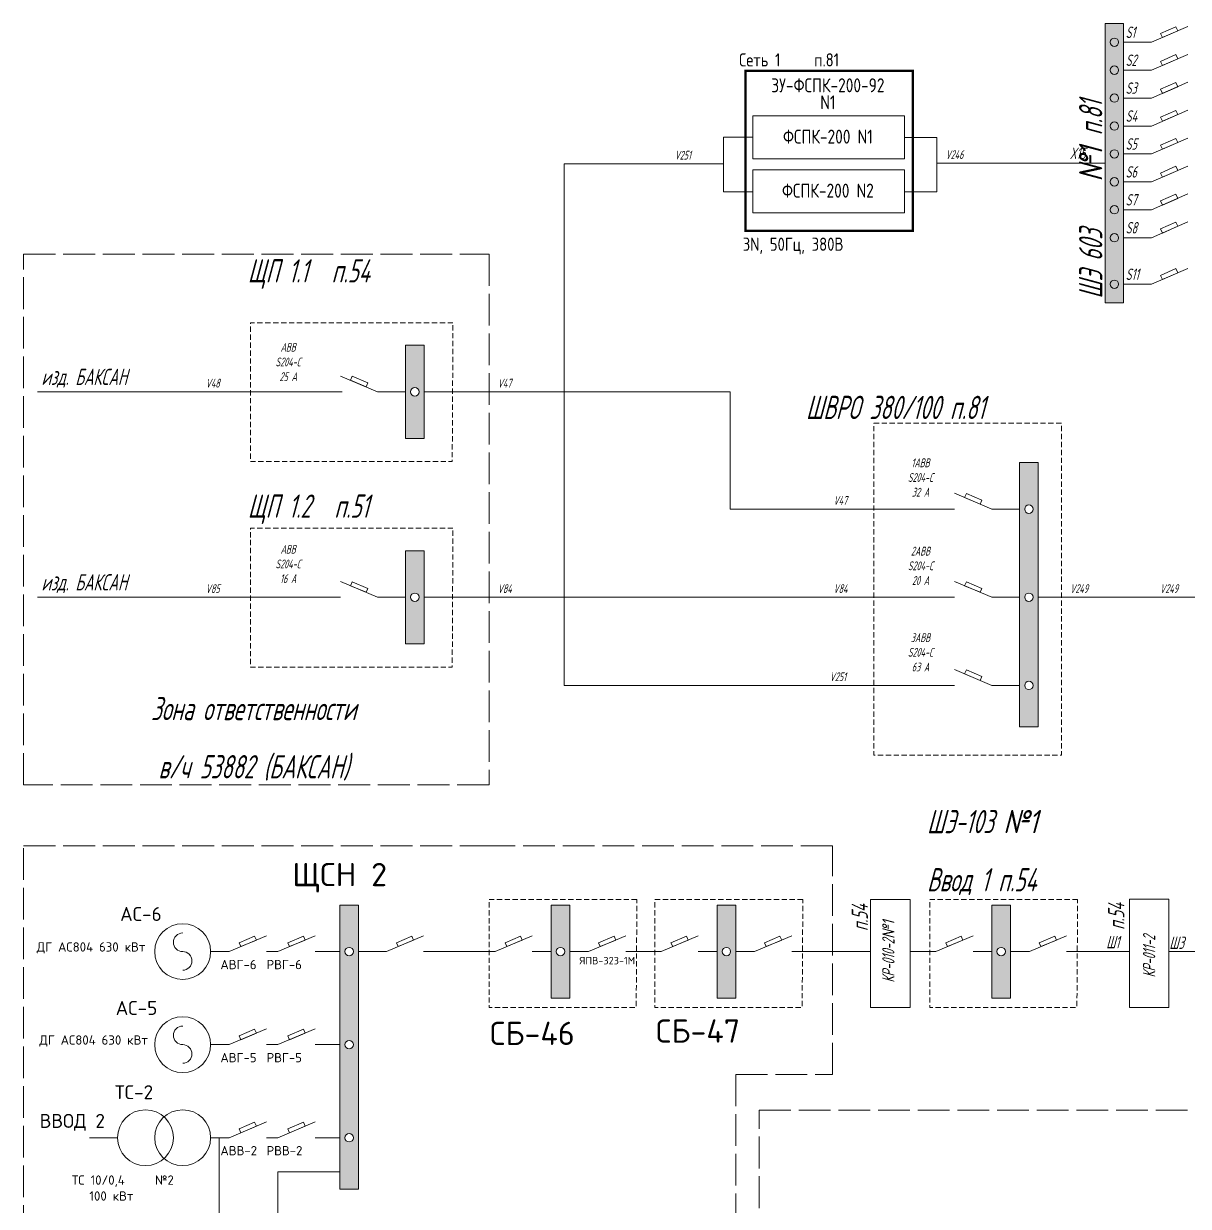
# Paper-space layout 'Main' of a CAD drawing. Extents: x 9 to 598, y 6 to 409.
# Drawn here: x 8.6 to 140.7, y 244.2 to 378.4 of the extents above; entities that cross this region are included whole.
import ezdxf
from ezdxf.enums import TextEntityAlignment as Align

# ---------------------------------------------------------------- set-up
doc = ezdxf.new("R2010")
doc.units = 0
doc.header["$LTSCALE"] = 0.3
doc.linetypes.add('ACAD_ISO02W100', pattern=[15, 12, -3])
doc.linetypes.add('JIS_02_2.0', pattern=[3, 2, -1])
doc.layers.get('0').update_dxf_attribs({"linetype": 'CONTINUOUS', "lineweight": 15})
doc.layers.add('Text', color=242, linetype='CONTINUOUS', lineweight=15)
doc.styles.get("Standard").update_dxf_attribs({"font": 'isocpeur.ttf', "width": 0.8, "oblique": 15})
doc.styles.add('Аннотативный', font='arial.ttf')

psp = doc.layouts.new('Main')

# ---------------------------------------------------------------- hatches: boundary and pattern name
h = psp.add_hatch(color=256)
h.paths.add_polyline_path([(133.368901558776, 378.4084823130702), (131.256901558776, 378.4084823130702), (131.256901558776, 346.7284823130702), (133.368901558776, 346.7284823130702)])
edge = h.paths.add_edge_path(flags=16)
edge.add_arc((132.3129015587759, 357.2884823130702), 0.4777773656132195, -1.272221872585407e-14, 360)
edge = h.paths.add_edge_path(flags=16)
edge.add_arc((132.3129015587759, 360.4564823130703), 0.4777773656132195, -1.272221872585407e-14, 360)
edge = h.paths.add_edge_path(flags=16)
edge.add_arc((132.3129015587759, 354.1204823130703), 0.4777773656132195, -1.272221872585407e-14, 360)
edge = h.paths.add_edge_path(flags=16)
edge.add_arc((132.3129015587759, 363.6244823130702), 0.4777773656132195, -1.272221872585407e-14, 360)
edge = h.paths.add_edge_path(flags=16)
edge.add_arc((132.3129015587759, 366.7924823130702), 0.4777773656132195, -1.272221872585407e-14, 360)
edge = h.paths.add_edge_path(flags=16)
edge.add_arc((132.3129015587759, 348.8404823130703), 0.4777773656132195, -1.272221872585407e-14, 360)
edge = h.paths.add_edge_path(flags=16)
edge.add_arc((132.3129015587759, 369.9604823130703), 0.4777773656132195, -1.272221872585407e-14, 360)
edge = h.paths.add_edge_path(flags=16)
edge.add_arc((132.3129015587759, 373.1284823130703), 0.4777773656132195, -1.272221872585407e-14, 360)
edge = h.paths.add_edge_path(flags=16)
edge.add_arc((132.3129015587759, 376.2964823130703), 0.4777773656132195, -1.272221872585407e-14, 360)
h = psp.add_hatch(color=256)
edge = h.paths.add_edge_path()
edge.add_arc((87.95933311111213, 362.5011652259965), 0.528, -1.272221872585407e-14, 360)
h = psp.add_hatch(color=256)
edge = h.paths.add_edge_path()
edge.add_arc((112.1758032985519, 362.501163090569), 0.528, -1.272221872585407e-14, 360)
at = {"layer": 'Text'}
h = psp.add_hatch(color=7, dxfattribs=at)
h.paths.add_polyline_path([(54.00883499131423, 331.3534564905926), (51.89683499131429, 331.3534564905926), (51.89683499131429, 341.9134564905926), (54.00883499131423, 341.9134564905926)])
edge = h.paths.add_edge_path(flags=16)
edge.add_arc((52.95283475850694, 336.6334564905927), 0.4777773656132356, 0, 360)
h = psp.add_hatch(color=7, dxfattribs=at)
h.paths.add_polyline_path([(123.6777068053925, 328.6023245556676), (121.5657068053926, 328.6023245556676), (121.5657068053927, 298.6023245556676), (123.6777068053925, 298.6023245556676)])
h.paths.add_polyline_path([(123.0994839381984, 323.3223245556676, -1), (122.143929206972, 323.3223245556676, -1)], flags=16)
h.paths.add_polyline_path([(123.0994839381984, 313.3223245556676, -1), (122.143929206972, 313.3223245556676, -1)], flags=16)
h.paths.add_polyline_path([(123.0994839381984, 303.3223245556676, -1), (122.143929206972, 303.3223245556676, -1)], flags=16)
h = psp.add_hatch(color=7, dxfattribs=at)
h.paths.add_polyline_path([(54.00883563903388, 308.0423245556675), (51.89683563903394, 308.0423245556675), (51.89683563903394, 318.6023245556675), (54.00883563903388, 318.6023245556675)])
edge = h.paths.add_edge_path(flags=16)
edge.add_arc((52.95283540622658, 313.3223245556675), 0.4777773656132356, 0, 360)
h = psp.add_hatch(color=7, dxfattribs=at)
edge = h.paths.add_edge_path(flags=16)
edge.add_arc((45.50127890521965, 273.1160418627382), 0.4777773656132356, 0, 360)
edge = h.paths.add_edge_path(flags=16)
edge.add_arc((45.50127890521965, 262.5560418627382), 0.4777773656132356, 0, 360)
edge = h.paths.add_edge_path(flags=16)
edge.add_arc((45.50127890521965, 251.9960418627382), 0.4777773656132356, 0, 360)
h.paths.add_polyline_path([(46.55727890521963, 278.3960418627382), (44.44527890521961, 278.3960418627382), (44.44527890521961, 246.1560418627382), (46.55727890521963, 246.1560418627382)])
h = psp.add_hatch(color=7, dxfattribs=at)
h.paths.add_polyline_path([(68.4187091562113, 267.8360422583259), (70.53070915621124, 267.8360422583259), (70.53070915621124, 278.3960422583259), (68.4187091562113, 278.3960422583259)])
edge = h.paths.add_edge_path(flags=16)
edge.add_arc((69.4747093890186, 273.1160422583259), 0.4777773656132356, 0, 360)
h = psp.add_hatch(color=7, dxfattribs=at)
h.paths.add_polyline_path([(87.24657678183449, 267.8360422583257), (89.35857678183443, 267.8360422583257), (89.35857678183443, 278.3960422583257), (87.24657678183449, 278.3960422583257)])
edge = h.paths.add_edge_path(flags=16)
edge.add_arc((88.30257701464178, 273.1160422583257), 0.4777773656132356, 0, 360)
h = psp.add_hatch(color=7, dxfattribs=at)
h.paths.add_polyline_path([(118.4193679214877, 267.8360424408869), (120.5313679214876, 267.8360424408869), (120.5313679214876, 278.3960424408869), (118.4193679214877, 278.3960424408869)])
edge = h.paths.add_edge_path(flags=16)
edge.add_arc((119.4753681542949, 273.1160424408869), 0.4777773656132356, 0, 360)

# ---------------------------------------------------------------- linework, layer by layer
at = {"lineweight": 15}
for p, q in [((136.5369015587759, 376.2964823130703), (140.6534121268397, 378.0899116242931)), ((136.5368925438142, 373.1284796908526), (140.6534031118856, 374.9219090020832)), ((136.5368925438142, 369.9604796908526), (140.6534031118856, 371.7539090020832)), ((136.5368925438142, 366.7924796908526), (140.6534031118856, 368.5859090020832)), ((136.5368925438142, 363.6244796908526), (140.6534031118856, 365.4179090020831)), ((136.5368925438142, 360.4564796908526), (140.6534031118856, 362.2499090020831)), ((136.5368925438142, 357.2884796908526), (140.6534031118856, 359.0819090020832)), ((136.5368925438142, 354.1204796908526), (140.6534031118856, 355.9139090020832)), ((136.5368925438142, 348.8404796908526), (140.6534031118856, 350.6339090020832)), ((48.72883863389659, 336.6334564905927), (44.50483863389663, 338.4268858018155)), ((118.3977104479749, 323.3223245556676), (114.1737104479749, 325.1157538668904)), ((48.72883928161623, 313.3223245556675), (44.50483928161627, 315.1157538668904)), ((118.3977104479749, 313.3223245556676), (114.1737104479749, 315.1157538668904)), ((118.3977104479749, 303.3223245556676), (114.1737104479749, 305.1157538668904)), ((31.89342149293441, 273.1160418627385), (36.11742149293438, 274.9094711739614)), ((37.42291120675748, 273.1160423460755), (41.64691120675745, 274.9094716572984)), ((49.72527898517311, 273.1160422583259), (53.94927898517308, 274.9094715695488)), ((62.0550811603335, 273.1160426539137), (66.27908116033348, 274.9094719651366)), ((72.67033715208892, 273.1160422583259), (76.8943371520889, 274.9094715695488)), ((80.88294878595669, 273.1160426539134), (85.10694878595666, 274.9094719651363)), ((91.4982047777121, 273.1160422583257), (95.72220477771208, 274.9094715695486)), ((112.0557399256098, 273.1160428364747), (116.2797399256098, 274.9094721476976)), ((122.6709959173652, 273.1160424408869), (126.8949959173652, 274.9094717521098)), ((31.89342149293441, 262.5560418627385), (36.11742149293438, 264.3494711739614)), ((37.42291120675748, 262.5560423460755), (41.64691120675745, 264.3494716572984)), ((31.89342149293441, 251.9960418627385), (36.11742149293438, 253.7894711739614)), ((37.42291120675748, 251.9960423460755), (41.64691120675745, 253.7894716572983))]:
    psp.add_line(p, q, dxfattribs=at)
for p, q in [((136.5369015587759, 376.2964823130703), (133.368901558776, 376.2964823130703)), ((136.5368925438142, 373.1284796908526), (133.3688925438142, 373.1284796908526)), ((136.5368925438142, 369.9604796908526), (133.3688925438142, 369.9604796908526)), ((91.28092429169303, 367.9546454550809), (108.4877183678224, 367.9546454550809)), ((91.28092429169303, 363.0867040207079), (91.28092429169303, 367.9546454550809)), ((108.4877183678224, 367.9546454550809), (108.4877183678224, 363.0867040207079)), ((136.5368925438142, 366.7924796908526), (133.3688925438142, 366.7924796908526)), ((91.28092429169303, 365.5206747378982), (87.9593331111121, 365.5206747378982)), ((87.9593331111121, 365.5206747378982), (87.9593331111121, 359.3347941561328)), ((112.1758032985519, 365.4727289775478), (108.4877183678224, 365.4727289775478)), ((112.1758032985519, 362.501163090569), (112.1758032985519, 365.4727289775478)), ((87.9593331111121, 362.5011652259965), (86.45421214965089, 362.5011652259965)), ((108.4877183678224, 363.0867040207079), (91.28092429169303, 363.0867040207079)), ((112.1758032985519, 362.501163090569), (112.1758032985519, 359.3201516219988)), ((127.0329015587759, 362.5684823130702), (131.256901558776, 362.5684823130702)), ((136.5368925438142, 363.6244796908526), (133.3688925438142, 363.6244796908526)), ((91.28092429169303, 361.8260021032636), (108.4877183678224, 361.8260021032636)), ((91.28092429169303, 356.9580606688984), (91.28092429169303, 361.8260021032636)), ((108.4877183678224, 361.8260021032636), (108.4877183678224, 356.9580606688984)), ((136.5368925438142, 360.4564796908526), (133.3688925438142, 360.4564796908526)), ((87.9593331111121, 359.3347941561328), (91.28092429169303, 359.3347941561328)), ((112.1758032985519, 359.3201516219988), (108.4877183678224, 359.3201516219988)), ((136.5368925438142, 357.2884796908526), (133.3688925438142, 357.2884796908526)), ((108.4877183678224, 356.9580606688984), (91.28092429169303, 356.9580606688984)), ((136.5368925438142, 354.1204796908526), (133.3688925438142, 354.1204796908526)), ((136.5368925438142, 348.8404796908526), (133.3688925438142, 348.8404796908526)), ((51.89683705806733, 336.6334564905927), (48.72883863389659, 336.6334564905927)), ((63.51283686244768, 336.6334564905927), (54.00883475850686, 336.6334564905927)), ((121.5657088721456, 323.3223245556676), (118.3977104479749, 323.3223245556676)), ((51.89683770578698, 313.3223245556675), (48.72883928161623, 313.3223245556675)), ((63.51283751016733, 313.3223245556676), (54.00883540622651, 313.3223245556675)), ((121.5657088721456, 313.3223245556676), (118.3977104479749, 313.3223245556676)), ((121.5657088721456, 303.3223245556676), (118.3977104479749, 303.3223245556676)), ((46.55727890521963, 278.3960418627382), (44.44527890521961, 278.3960418627382)), ((44.44527890521961, 278.3960418627382), (44.44527890521961, 246.1560418627382)), ((46.55727890521963, 246.1560418627382), (46.55727890521963, 278.3960418627382)), ((34.76929653586858, 274.8831927846495), (33.01791249125493, 274.1201719132505)), ((33.01791249125493, 274.1201719132505), (33.2115559462634, 273.6756964471884)), ((33.2115559462634, 273.6756964471884), (34.97007876678505, 274.4223314781508)), ((34.97007876678505, 274.4223314781508), (34.76929653586858, 274.8831927846495)), ((40.29878624969164, 274.8831932679865), (38.547402205078, 274.1201723965875)), ((38.547402205078, 274.1201723965875), (38.74104566008647, 273.6756969305254)), ((38.74104566008647, 273.6756969305254), (40.49956848060812, 274.4223319614878)), ((40.49956848060812, 274.4223319614878), (40.29878624969164, 274.8831932679865)), ((52.60115402810727, 274.883193180237), (50.84976998349363, 274.1201723088379)), ((50.84976998349363, 274.1201723088379), (51.0434134385021, 273.6756968427759)), ((51.0434134385021, 273.6756968427759), (52.80193625902375, 274.4223318737381)), ((52.80193625902375, 274.4223318737381), (52.60115402810727, 274.883193180237)), ((64.93095620326767, 274.8831935758247), (63.17957215865403, 274.1201727044257)), ((63.17957215865403, 274.1201727044257), (63.3732156136625, 273.6756972383636)), ((63.3732156136625, 273.6756972383636), (65.13173843418414, 274.4223322693259)), ((65.13173843418414, 274.4223322693259), (64.93095620326767, 274.8831935758247)), ((75.54621219502309, 274.883193180237), (73.79482815040944, 274.1201723088379)), ((73.79482815040944, 274.1201723088379), (73.98847160541791, 273.6756968427759)), ((73.98847160541791, 273.6756968427759), (75.74699442593956, 274.4223318737381)), ((75.74699442593956, 274.4223318737381), (75.54621219502309, 274.883193180237)), ((83.75882382889085, 274.8831935758245), (82.00743978427721, 274.1201727044255)), ((82.00743978427721, 274.1201727044255), (82.20108323928568, 273.6756972383634)), ((82.20108323928568, 273.6756972383634), (83.95960605980733, 274.4223322693257)), ((83.95960605980733, 274.4223322693257), (83.75882382889085, 274.8831935758245)), ((94.37407982064627, 274.8831931802367), (92.62269577603263, 274.1201723088377)), ((92.62269577603263, 274.1201723088377), (92.8163392310411, 273.6756968427757)), ((92.8163392310411, 273.6756968427757), (94.57486205156275, 274.4223318737379)), ((94.57486205156275, 274.4223318737379), (94.37407982064627, 274.8831931802367)), ((114.931614968544, 274.8831937583857), (113.1802309239304, 274.1201728869867)), ((113.1802309239304, 274.1201728869867), (113.3738743789388, 273.6756974209246)), ((113.3738743789388, 273.6756974209246), (115.1323971994605, 274.4223324518869)), ((115.1323971994605, 274.4223324518869), (114.931614968544, 274.8831937583857)), ((125.5468709602994, 274.883193362798), (123.7954869156858, 274.120172491399)), ((123.7954869156858, 274.120172491399), (123.9891303706942, 273.6756970253369)), ((123.9891303706942, 273.6756970253369), (125.7476531912159, 274.4223320562992)), ((125.7476531912159, 274.4223320562992), (125.5468709602994, 274.883193362798)), ((36.11742149293438, 273.1160423460755), (37.42291120675748, 273.1160423460755)), ((41.64691120675744, 273.1160418627378), (44.44527890521961, 273.1160418627382)), ((49.72527898517311, 273.1160422583259), (46.55727898517311, 273.1160422583259)), ((134.0458242038463, 273.1160424408869), (126.8949959173653, 273.1160424408869)), ((34.76929653586858, 264.3231927846496), (33.01791249125493, 263.5601719132505)), ((33.01791249125493, 263.5601719132505), (33.2115559462634, 263.1156964471885)), ((33.2115559462634, 263.1156964471885), (34.97007876678505, 263.8623314781508)), ((34.97007876678505, 263.8623314781508), (34.76929653586858, 264.3231927846496)), ((40.29878624969164, 264.3231932679865), (38.547402205078, 263.5601723965875)), ((38.547402205078, 263.5601723965875), (38.74104566008647, 263.1156969305255)), ((38.74104566008647, 263.1156969305255), (40.49956848060812, 263.8623319614878)), ((40.49956848060812, 263.8623319614878), (40.29878624969164, 264.3231932679865)), ((36.11742149293438, 262.5560423460755), (37.42291120675748, 262.5560423460755)), ((41.64691120675744, 262.5560418627378), (44.44527890521961, 262.5560418627382)), ((34.76929653586858, 253.7631927846495), (33.01791249125493, 253.0001719132505)), ((34.97007876678505, 253.3023314781508), (34.76929653586858, 253.7631927846495)), ((40.29878624969164, 253.7631932679865), (38.547402205078, 253.0001723965875)), ((40.49956848060812, 253.3023319614878), (40.29878624969164, 253.7631932679865)), ((33.01791249125493, 253.0001719132505), (33.2115559462634, 252.5556964471884)), ((33.2115559462634, 252.5556964471884), (34.97007876678505, 253.3023314781508)), ((38.547402205078, 253.0001723965875), (38.74104566008647, 252.5556969305254)), ((38.74104566008647, 252.5556969305254), (40.49956848060812, 253.3023319614878)), ((16.04849153448283, 251.9960418627385), (19.21649153448289, 251.9960418627385)), ((36.11742149293438, 251.9960423460755), (37.42291120675748, 251.9960423460755)), ((41.64691120675744, 251.9960418627378), (44.44527890521961, 251.9960418627382)), ((44.44527890521961, 246.1560418627382), (46.55727890521963, 246.1560418627382))]:
    psp.add_line(p, q)
for points in [[(131.256901558776, 378.4084823130702), (133.368901558776, 378.4084823130702), (133.368901558776, 346.7284823130702), (131.256901558776, 346.7284823130702)], [(137.7593430281613, 376.8290601666212), (139.5107270727673, 377.5920810380277), (139.3052871697661, 378.0636332349889), (137.5539031251678, 377.3006123635822)], [(137.7593340132071, 373.6610575444035), (139.5107180578131, 374.4240784158178), (139.3052781548197, 374.8956306127714), (137.5538941102061, 374.1326097413647)], [(137.7593340132071, 370.4930575444035), (139.5107180578131, 371.2560784158179), (139.3052781548197, 371.7276306127713), (137.5538941102061, 370.9646097413647)], [(137.7593340132071, 367.3250575444035), (139.5107180578131, 368.0880784158178), (139.3052781548197, 368.5596306127713), (137.5538941102061, 367.7966097413646)], [(137.7593340132071, 364.1570575444035), (139.5107180578131, 364.9200784158178), (139.3052781548197, 365.3916306127712), (137.5538941102061, 364.6286097413647)], [(137.7593340132071, 360.9890575444035), (139.5107180578131, 361.7520784158179), (139.3052781548197, 362.2236306127713), (137.5538941102061, 361.4606097413647)], [(137.7593340132071, 357.8210575444035), (139.5107180578131, 358.5840784158178), (139.3052781548197, 359.0556306127713), (137.5538941102061, 358.2926097413646)], [(137.7593340132071, 354.6530575444036), (139.5107180578131, 355.4160784158179), (139.3052781548197, 355.8876306127713), (137.5538941102061, 355.1246097413647)], [(137.7593340132071, 349.3730575444035), (139.5107180578131, 350.1360784158179), (139.3052781548197, 350.6076306127713), (137.5538941102061, 349.8446097413646)], [(54.00883499131423, 331.3534564905926), (51.89683499131429, 331.3534564905926), (51.89683499131429, 341.9134564905926), (54.00883499131423, 341.9134564905926)], [(47.41070418057522, 337.1931110750426), (45.65218136004596, 337.9397461060125), (45.85296359097008, 338.4006074125114), (47.6043476355761, 337.637586541097)], [(123.6777068053925, 298.6023245556676), (121.5657068053927, 298.6023245556676), (121.5657068053926, 328.6023245556676), (123.6777068053925, 328.6023245556676)], [(117.0795759946535, 323.8819791401176), (115.3210531741242, 324.6286141710874), (115.5218354050483, 325.0894754775863), (117.2732194496544, 324.3264546061719)], [(54.00883563903388, 308.0423245556675), (51.89683563903394, 308.0423245556675), (51.89683563903394, 318.6023245556675), (54.00883563903388, 318.6023245556675)], [(47.41070482829487, 313.8819791401175), (45.6521820077656, 314.6286141710874), (45.85296423868972, 315.0894754775862), (47.60434828329575, 314.3264546061719)], [(117.0795759946535, 313.8819791401176), (115.3210531741242, 314.6286141710874), (115.5218354050483, 315.0894754775863), (117.2732194496544, 314.3264546061719)], [(117.0795759946535, 303.8819791401176), (115.3210531741242, 304.6286141710874), (115.5218354050483, 305.0894754775862), (117.2732194496544, 304.3264546061719)], [(68.4187091562113, 267.8360422583259), (70.53070915621124, 267.8360422583259), (70.53070915621124, 278.3960422583259), (68.4187091562113, 278.3960422583259)], [(87.24657678183449, 267.8360422583257), (89.35857678183443, 267.8360422583257), (89.35857678183443, 278.3960422583257), (87.24657678183449, 278.3960422583257)], [(104.6650170819762, 266.7663719442019), (109.1279669335186, 266.7663719442019), (109.1279669335188, 279.0447284332552), (104.6650170819764, 279.0447284332552)], [(118.4193679214877, 267.8360424408869), (120.5313679214876, 267.8360424408869), (120.5313679214876, 278.3960424408869), (118.4193679214877, 278.3960424408869)]]:
    psp.add_lwpolyline(points, close=True)
at = {"const_width": 0.264}
psp.add_lwpolyline([(90.46024010200415, 354.9034593272014), (109.4560044602443, 354.9034593272014), (109.4560044602443, 373.0718741727979), (90.46024010200415, 373.0718741727979)], close=True, dxfattribs=at)
at = {"linetype": 'ACAD_ISO02W100'}
for points in [[(8.567540776593077, 352.2501317851713), (61.36754077659309, 352.2501317851713), (61.36754077659309, 292.0301856445429), (8.567540776593077, 292.030185644543)], [(92.00753864986774, 255.1205021632789), (192.3159763034591, 255.1205021632789), (192.3159763034591, 149.5205015878604), (92.00753864986774, 149.5205015878606)]]:
    psp.add_lwpolyline(points, close=True, dxfattribs=at)
at = {"linetype": 'JIS_02_2.0', "flags": 128}
for points in [[(57.27378866644416, 344.4555188058463), (34.29880307421321, 344.4555188058463), (34.29880307421321, 328.7134564905926), (57.19239834984877, 328.7134564905926)], [(126.3177068053926, 333.0597737381378), (105.0249880539748, 333.0597737381377), (105.0249880539748, 295.4023245556674), (126.3177068053925, 295.4023245556676)], [(57.27378931416381, 321.1443868709212), (34.29880372193285, 321.1443868709212), (34.29880372193285, 305.4023245556675), (57.19239899756842, 305.4023245556675)], [(78.14472853821582, 279.0447282506941), (61.36754006257816, 279.0447282506941), (61.36754006257816, 266.7663717616408), (78.06333822162043, 266.7663717616408)], [(96.972596163839, 279.0447282506939), (80.19540768820134, 279.0447282506939), (80.19540768820134, 266.7663717616406), (96.89120584724361, 266.7663717616406)], [(128.1453873034922, 279.0447284332552), (111.3681988278545, 279.0447284332552), (111.3681988278545, 266.7663719442019), (128.0639969868968, 266.7663719442018)]]:
    psp.add_lwpolyline(points, close=True, dxfattribs=at)
at = {"linetype": 'ACAD_ISO02W100'}
for points in [[(61.36754006257816, 119.2527159343032), (8.567540062578146, 119.2527159343032), (8.567540062578246, 285.108004873719), (61.36754006257824, 285.108004873719)], [(89.36754006257816, 259.1808720158234), (100.3452136124372, 259.1808720158234), (100.3452136124372, 285.108004873719), (58.72754271741073, 285.108004873719)], [(89.36754006257816, 259.1808720158234), (89.36754006257816, 145.1798487921988)]]:
    psp.add_lwpolyline(points, dxfattribs=at)
at = {"color": 7}
psp.add_lwpolyline([(134.0458242038462, 266.7733840494897), (138.5087740553885, 266.7733840494897), (138.5087740553888, 279.051740538543), (134.0458242038464, 279.051740538543)], close=True, dxfattribs=at)
for centre, radius in [((132.3129015587759, 376.2964823130703), 0.4777773656132356), ((132.3129015587759, 373.1284823130703), 0.4777773656132356), ((132.3129015587759, 369.9604823130703), 0.4777773656132356), ((132.3129015587759, 366.7924823130702), 0.4777773656132356), ((132.3129015587759, 363.6244823130702), 0.4777773656132356), ((132.3129015587759, 360.4564823130703), 0.4777773656132356), ((132.3129015587759, 357.2884823130702), 0.4777773656132356), ((132.3129015587759, 354.1204823130703), 0.4777773656132356), ((132.3129015587759, 348.8404823130703), 0.4777773656132356), ((52.95283475850694, 336.6334564905927), 0.4777773656132356), ((122.6217065725852, 323.3223245556676), 0.4777773656132356), ((52.95283540622658, 313.3223245556675), 0.4777773656132356), ((122.6217065725852, 313.3223245556676), 0.4777773656132356), ((122.6217065725852, 303.3223245556676), 0.4777773656132356), ((26.60849153448286, 273.1160418627385), 3.168000000000001), ((45.50127890521965, 273.1160418627382), 0.4777773656132356), ((69.4747093890186, 273.1160422583259), 0.4777773656132356), ((88.30257701464178, 273.1160422583257), 0.4777773656132356), ((119.4753681542949, 273.1160424408869), 0.4777773656132356), ((26.60849201436667, 262.5560413794011), 3.168000000000001), ((45.50127890521965, 262.5560418627382), 0.4777773656132356), ((22.38449153448283, 251.9960418627385), 3.168000000000001), ((26.60849153448286, 251.9960418627385), 3.168000000000001), ((45.50127890521965, 251.9960418627382), 0.4777773656132356)]:
    psp.add_circle(centre, radius)
for centre, start, end in [((26.60849153448286, 274.1720418627385), 90, 270), ((26.60849153448286, 272.0600418627386), 270, 90), ((26.60849201436667, 263.6120413794011), 90, 270), ((26.60849201436667, 261.5000413794011), 270, 90)]:
    psp.add_arc(centre, 1.056, start, end)
at = {"layer": 'Text'}
for p, q in [((69.8965232069492, 362.5011652259965), (86.45421214965089, 362.5011652259965)), ((69.8965232069492, 303.3223245556676), (69.8965232069492, 362.5011652259965)), ((127.0329015587759, 362.5684823130702), (112.1758032985519, 362.5684823130702)), ((44.71710421216302, 336.6334564905927), (10.14110551957573, 336.6334564905928)), ((63.51283686244768, 336.6334564905927), (88.73903369234937, 336.6334564905927)), ((88.73903369234938, 323.3223245556676), (88.73903369234937, 336.6334564905927)), ((114.1737104479749, 323.3223245556676), (88.73903369234938, 323.3223245556676)), ((44.50483928161627, 313.3223245556675), (10.14110551957573, 313.3223245556675)), ((88.7390336923494, 313.3223245556676), (63.51283751016733, 313.3223245556676)), ((114.1737104479749, 313.3223245556676), (88.7390336923494, 313.3223245556676)), ((151.7523835610181, 313.32232438043), (123.6777068053925, 313.3223245493152)), ((69.8965232069492, 303.3223245556676), (88.73903369234938, 303.3223245556676)), ((88.73903369234938, 303.3223245556676), (114.1737104479749, 303.3223245556676)), ((29.77649153448286, 273.1160418627385), (31.89342149293441, 273.1160418627385)), ((53.94927898517308, 273.1160422583259), (56.85397358605975, 273.1160422583259)), ((56.85397358605975, 273.1160422583259), (62.0550811603335, 273.1160426539137)), ((66.27908116033348, 273.1160422583259), (68.41870915621115, 273.1160422583259)), ((70.53070915621124, 273.1160422583259), (72.67033715208892, 273.1160422583259)), ((76.8943371520889, 273.1160422583257), (80.88294878595669, 273.1160426539134)), ((85.10694878595666, 273.1160422583257), (87.24657678183434, 273.1160422583257)), ((89.35857678183443, 273.1160422583257), (91.4982047777121, 273.1160422583257)), ((95.72220499724119, 273.1160424408869), (104.6650170819763, 273.1160424408869)), ((109.1279669335187, 273.116042688767), (112.0557399256098, 273.1160428364747)), ((116.2797399256098, 273.1160424408869), (118.4193679214875, 273.1160424408869)), ((120.5313679214876, 273.1160424408869), (122.6709959173652, 273.1160424408869)), ((29.77649153448286, 262.5560418627385), (31.89342149293441, 262.5560418627385)), ((29.77649153448286, 251.9960418627385), (31.89342149293441, 251.9960418627385))]:
    psp.add_line(p, q, dxfattribs=at)
at = {"layer": 'Text', "color": 7}
for p, q in [((138.5087740553885, 273.1160424408869), (144.3431215083228, 273.1160424408869)), ((30.75031253804127, 251.9960418627385), (30.75031253804126, 223.4405030507982)), ((44.44527890521961, 248.1433290756919), (37.38789836239492, 248.1433290756919)), ((37.38789836239492, 248.1433290756919), (37.38789836239491, 223.4405030507982))]:
    psp.add_line(p, q, dxfattribs=at)

# ---------------------------------------------------------------- texts
at = {"width": 0.8}
for s, p in [('ЗУ-ФСПК-200-92', (99.81040899325379, 371.4124756155177)), ('N1', (99.81040899325379, 369.4851621266656)), ('ФСПК-200 N1', (99.81040899325379, 365.5869157811995)), ('ФСПК-200 N2', (99.81040899325379, 359.45827242939))]:
    psp.add_text(s, height=1.584, dxfattribs=at).set_placement(p, align=Align.MIDDLE_CENTER)
for s, height, p in [('ЩСН 2', 2.64, (39.05008419909721, 280.5385501047598)), ('   АС-6', 1.584, (16.48709880928789, 276.5871678365849)), (' ДГ АС804 630 кВт', 1.056, (9.386747743463616, 273.1160418627385)), ('ЯПВ-323-1М', 0.8448000000000002, (71.64119510409893, 271.6694953816208)), ('АВГ-6', 1.056, (30.89042342911387, 271.1160418627385)), ('РВГ-6', 1.056, (36.11742149293438, 271.1160423460755)), ('   АС-5', 1.584, (15.98625444603874, 265.9280469894312)), ('СБ-46', 2.64, (61.46257994309383, 262.5189236182147)), ('СБ-47', 2.64, (80.29044756871701, 262.7825858822113)), (' ДГ АС804 630 кВт', 1.056, (9.682574721610507, 262.5560413794011)), ('АВГ-5', 1.056, (30.89042342911387, 260.5560418627385)), ('РВГ-5', 1.056, (36.11742149293438, 260.5560423460755)), ('   ТС-2', 1.584, (15.88608506589378, 256.3698684495236)), ('   ВВОД 2', 1.584, (7.357111881194022, 253.1134342918429)), ('АВВ-2', 1.056, (30.89042342911387, 249.9960418627385)), ('РВВ-2', 1.056, (36.11742149293438, 249.9960423460755)), (' ТС 10/0,4 ', 1.056, (13.35038522872603, 246.664604516787)), ('№2', 1.056, (23.45781380016117, 246.664604516787)), ('100 кВт', 1.056, (16.02156511568693, 244.8543188025046))]:
    psp.add_text(s, height=height).set_placement(p)
for s, insert, char_height, width, attachment_point in [('{\\fGOST|b0|i0|c204|p34; \\fGOST|b0|i0|c0|p34;S1}', (133.0598911004423, 376.7771449798906), 1.3, 17.20121131539205, 7), ('{\\fGOST|b0|i0|c204|p34; \\fGOST|b0|i0|c0|p34;S\\fGOST|b0|i0|c204|p34;2}', (133.0598820854882, 373.6091423576805), 1.3, 17.20121131539205, 7), ('{\\fGOST|b0|i0|c204|p34; \\fGOST|b0|i0|c0|p34;S\\fGOST|b0|i0|c204|p34;3}', (133.0598820854882, 370.4411423576806), 1.3, 17.20121131539205, 7), ('{\\fGOST|b0|i0|c204|p34; \\fGOST|b0|i0|c0|p34;S\\fGOST|b0|i0|c204|p34;4}', (133.0598820854882, 367.2731423576806), 1.3, 17.20121131539205, 7), ('{\\fGOST|b0|i0|c204|p34; \\fGOST|b0|i0|c0|p34;S\\fGOST|b0|i0|c204|p34;5}', (133.0598820854882, 364.1051423576806), 1.3, 17.20121131539205, 7), ('{\\fGOST|b0|i0|c204|p34; \\fGOST|b0|i0|c0|p34;X1\\fGOST|b0|i0|c204|p34;5}', (126.7238911004423, 363.0491449798905), 1.3, 17.20121131539205, 7), ('{\\fGOST|b0|i0|c204|p34; \\fGOST|b0|i0|c0|p34;S\\fGOST|b0|i0|c204|p34;6}', (133.0598820854882, 360.9371423576806), 1.3, 17.20121131539205, 7), ('{\\fGOST|b0|i0|c204|p34; \\fGOST|b0|i0|c0|p34;S\\fGOST|b0|i0|c204|p34;7}', (133.0598820854882, 357.7691423576807), 1.3, 17.20121131539205, 7), ('{\\fGOST|b0|i0|c204|p34; \\fGOST|b0|i0|c0|p34;S\\fGOST|b0|i0|c204|p34;8}', (133.0598820854882, 354.6011423576806), 1.3, 17.20121131539205, 7), ('{\\fGOST|b0|i0|c204|p34; \\fGOST|b0|i0|c0|p34;S1\\fGOST|b0|i0|c204|p34;1}', (133.0598820854882, 349.3211423576806), 1.3, 17.20121131539205, 7), ('{\\fGOST|b0|i0|c204|p34;АВ\\fGOST|b0|i0|c0|p34;B\\PS204-C\\fGOST|b0|i0|c204|p34;\\P25 А}', (38.5770688557614, 342.187022462497), 1, 9.325842073708978, 2), ('\\pt22.176;{\\fGOST|b0|i0|c204|p34; изд. БАКСАН}', (9.832095061242072, 337.1141191574131), 1.848, 24.91724801290016, 7), ('{\\fGOST|b0|i0|c0|p34;1\\fGOST|b0|i0|c204|p34;АВ\\fGOST|b0|i0|c0|p34;B\\fGOST|b0|i0|c204|p34; \\fGOST|b0|i0|c0|p34;\\PS204-C\\fGOST|b0|i0|c204|p34;\\P\\fGOST|b0|i0|c0|p34;32\\fGOST|b0|i0|c204|p34; А}', (110.318581965348, 329.0755168891376), 1, 9.325842073708978, 2), ('{\\fGOST|b0|i0|c204|p34;АВ\\fGOST|b0|i0|c0|p34;B\\PS204-C\\fGOST|b0|i0|c204|p34;\\P16 А}', (38.57706950348103, 319.2680001989731), 1, 9.325842073708978, 2), ('{\\fGOST|b0|i0|c0|p34;2\\fGOST|b0|i0|c204|p34;АВ\\fGOST|b0|i0|c0|p34;B\\fGOST|b0|i0|c204|p34; \\fGOST|b0|i0|c0|p34;\\PS204-C\\fGOST|b0|i0|c204|p34;\\P\\fGOST|b0|i0|c0|p34;20\\fGOST|b0|i0|c204|p34; А}', (110.318581965348, 319.0563547688223), 1, 9.325842073708978, 2), ('\\pt22.176;{\\fGOST|b0|i0|c204|p34; изд. БАКСАН}', (9.832095061242068, 313.8029872224878), 1.848, 24.91724801290016, 7), ('{\\fGOST|b0|i0|c0|p34;3\\fGOST|b0|i0|c204|p34;АВ\\fGOST|b0|i0|c0|p34;B\\fGOST|b0|i0|c204|p34; \\fGOST|b0|i0|c0|p34;\\PS204-C\\fGOST|b0|i0|c204|p34;\\P\\fGOST|b0|i0|c0|p34;63\\fGOST|b0|i0|c204|p34; А}', (110.318581965348, 309.2417542528842), 1, 9.325842073708978, 2)]:
    psp.add_mtext(s, dxfattribs=dict(insert=insert, char_height=char_height, width=width, attachment_point=attachment_point))
at = {"char_height": 1.5, "line_spacing_factor": 1.5, "style": 'Аннотативный'}
for s, insert, width, attachment_point in [('{\\fGOST|b0|i0|c204|p34;Сеть 1\\fGOST|b0|i0|c0|p34;     \\fGOST|b0|i0|c204|p34;п.81}', (89.74894394813458, 373.5525373743845), 50.09588370036018, 7), ('{\\fGOST|b0|i0|c0|p34;\\H0.33333x;\\P\\H3x;3N, 50\\fGOST|b0|i0|c204|p34;Гц,\\fGOST|b0|i0|c0|p34; \\fGOST|b0|i0|c204|p34;380В}', (90.15122964367049, 355.3841219940217), 49.87853374065027, 1)]:
    psp.add_mtext(s, dxfattribs=dict(at, insert=insert, width=width, attachment_point=attachment_point))
at = {"rotation": 89.99999999999999, "line_spacing_factor": 1.5}
for s, insert, char_height, width, attachment_point in [('{\\fGOST|b0|i0|c204|p34;ШЭ 603     }№1 {\\fGOST|b0|i0|c204|p34;п.81}', (130.9478911004423, 347.2091449798905), 2.64, 49.19892447594079, 7), ('{\\fGOST|b0|i0|c204|p34;КР-010-2}№1 ', (106.6732019973952, 273.1160424408869), 1.4, 50.09588370036018, 5)]:
    psp.add_mtext(s, dxfattribs=dict(at, insert=insert, char_height=char_height, width=width, attachment_point=attachment_point))
at = {"line_spacing_factor": 1.5}
for s, insert, char_height, width, attachment_point in [('{\\fGOST|b0|i0|c204|p34; \\fGOST|b0|i0|c0|p34; V\\fGOST|b0|i0|c204|p34;251}', (81.54697454978707, 362.9818278928168), 1, 17.20121131539205, 7), ('{\\fGOST|b0|i0|c204|p34; \\fGOST|b0|i0|c0|p34; \\fGOST|b0|i0|c204|p34; \\fGOST|b0|i0|c0|p34;V\\fGOST|b0|i0|c204|p34;246}', (111.8667928402182, 363.0491449798905), 1, 17.20121131539205, 7), ('{\\fGOST|b0|i0|c204|p34;ЩП 1.1}  {\\fGOST|b0|i0|c204|p34;п.54}', (33.98979261587955, 348.3177505876008), 2.64, 30.08827728855403, 7), ('{\\fGOST|b0|i0|c204|p34; \\fGOST|b0|i0|c0|p34; \\fGOST|b0|i0|c204|p34; \\fGOST|b0|i0|c0|p34;V\\fGOST|b0|i0|c204|p34;48}', (27.9360442305755, 337.114119157413), 1, 17.20121131539205, 7), ('{\\fGOST|b0|i0|c204|p34; \\fGOST|b0|i0|c0|p34; \\fGOST|b0|i0|c204|p34; \\fGOST|b0|i0|c0|p34;V\\fGOST|b0|i0|c204|p34;47}', (61.05853031825943, 337.114119157413), 1, 17.20121131539205, 7), ('{\\fGOST|b0|i0|c204|p34;ШВРО 380/100\\fGOST|b0|i0|c0|p34; \\fGOST|b0|i0|c204|p34;п.81}', (97.31697567951336, 333.540436404958), 2.64, 50.09588370036018, 7), ('{\\fGOST|b0|i0|c204|p34;ЩП 1.2}  {\\fGOST|b0|i0|c204|p34;п.51}', (33.98979326359919, 321.6250495377415), 2.64, 30.08827728855403, 7), ('{\\fGOST|b0|i0|c204|p34; \\fGOST|b0|i0|c0|p34; \\fGOST|b0|i0|c204|p34; \\fGOST|b0|i0|c0|p34;V\\fGOST|b0|i0|c204|p34;47}', (99.15174491969758, 323.8029872224879), 1, 17.20121131539205, 7), ('{\\fGOST|b0|i0|c204|p34; \\fGOST|b0|i0|c0|p34; \\fGOST|b0|i0|c204|p34; \\fGOST|b0|i0|c0|p34;V\\fGOST|b0|i0|c204|p34;85}', (27.9360442305755, 313.8029872224878), 1, 17.20121131539205, 7), ('{\\fGOST|b0|i0|c204|p34; \\fGOST|b0|i0|c0|p34; \\fGOST|b0|i0|c204|p34; \\fGOST|b0|i0|c0|p34;V\\fGOST|b0|i0|c204|p34;84}', (61.05853031825943, 313.8029872224879), 1, 17.20121131539205, 7), ('{\\fGOST|b0|i0|c204|p34; \\fGOST|b0|i0|c0|p34; \\fGOST|b0|i0|c204|p34; \\fGOST|b0|i0|c0|p34;V\\fGOST|b0|i0|c204|p34;84}', (99.15174491969756, 313.8029872224879), 1, 17.20121131539205, 7), ('{\\fGOST|b0|i0|c204|p34; \\fGOST|b0|i0|c0|p34; \\fGOST|b0|i0|c204|p34; \\fGOST|b0|i0|c0|p34;V\\fGOST|b0|i0|c204|p34;249}', (126.0086963470589, 313.8029872002544), 1, 17.20121131539205, 7), ('{\\fGOST|b0|i0|c204|p34; \\fGOST|b0|i0|c0|p34; \\fGOST|b0|i0|c204|p34; \\fGOST|b0|i0|c0|p34;V\\fGOST|b0|i0|c204|p34;249}', (136.2152810475197, 313.8029871022851), 1, 17.20121131539205, 7), ('{\\fGOST|b0|i0|c204|p34; \\fGOST|b0|i0|c0|p34; V\\fGOST|b0|i0|c204|p34;251}', (99.15174491969768, 303.8029872224879), 1, 17.20121131539205, 7), ('{\\fGOST|b0|i0|c204|p34;Зона ответственности \\Pв/ч 53882 (БАКСАН)}', (34.65853031825942, 292.5108483113633), 2.64, 52.80000126653598, 8), ('{\\fGOST|b0|i0|c204|p34;ШЭ-103 }№1 \\P{\\fGOST|b0|i0|c204|p34;Ввод 1 п.54}', (111.0591883695208, 279.5253911000755), 2.64, 50.09588370036018, 7)]:
    psp.add_mtext(s, dxfattribs=dict(at, insert=insert, char_height=char_height, width=width, attachment_point=attachment_point))
at = {"insert": (104.3560066236427, 273.5967051077072), "char_height": 1.848, "width": 17.20121131539205, "attachment_point": 7, "rotation": 90}
psp.add_mtext('\\pl1.848,t1.848;{\\fGOST|b0|i0|c204|p34;п.54}', dxfattribs=at)
at = {"color": 7, "insert": (133.4533403350265, 275.5910574878579), "char_height": 1.848, "width": 17.20121131539205, "attachment_point": 7, "rotation": 90}
psp.add_mtext('{\\fGOST|b0|i0|c204|p34;п.54}', dxfattribs=at)
at = {"color": 7, "insert": (136.2555246689107, 272.5743565581955), "char_height": 1.4, "width": 14.07445210040687, "attachment_point": 5, "rotation": 89.99999999999999, "line_spacing_factor": 1.5}
psp.add_mtext('{\\fGOST|b0|i0|c204|p34;КР-011-2}', dxfattribs=at)
at = {"color": 7, "char_height": 1.4, "width": 17.20121131539205, "attachment_point": 7}
for s, insert in [('{\\fGOST|b0|i0|c204|p34;Ш1}', (131.3907992464033, 273.4938319480906)), ('{\\fGOST|b0|i0|c204|p34; Ш3}', (137.9724563477856, 273.417159711389))]:
    psp.add_mtext(s, dxfattribs=dict(at, insert=insert))

doc.saveas('drawing.dxf')
